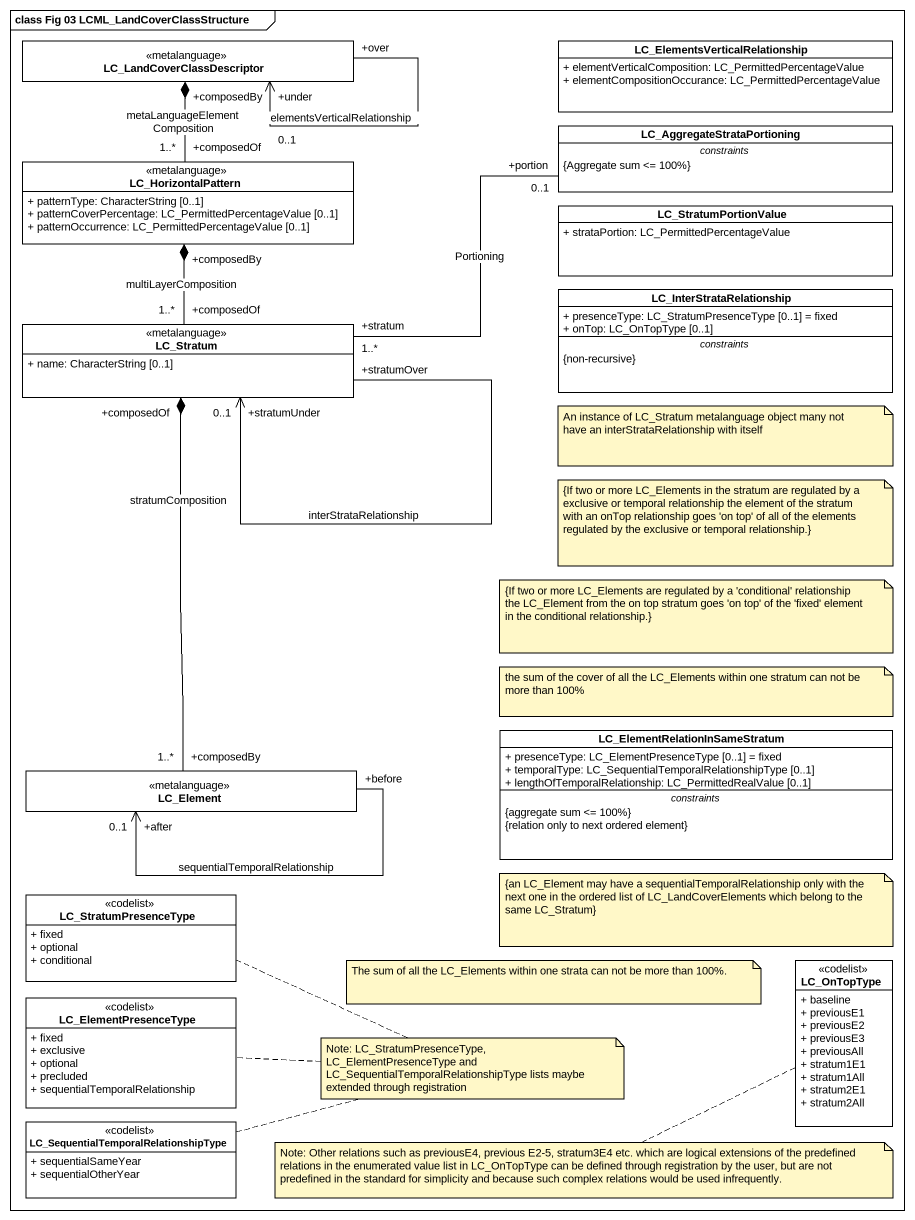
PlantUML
@startuml
mainframe class Fig 03 LCML_LandCoverClassStructure
hide circle
hide empty members
skinparam classAttributeIconSize 0
class LC_LandCoverClassDescriptor <<metalanguage>> #FFFFFF
class "LC_ElementsVerticalRelationship" as LC_ElementsVerticalRelations #FFFFFF {
  + elementVerticalComposition: LC_PermittedPercentageValue
  + elementCompositionOccurance: LC_PermittedPercentageValue
}
class LC_AggregateStrataPortioning #FFFFFF {
  -- constraints --
  {Aggregate sum <= 100%}
}
class LC_HorizontalPattern <<metalanguage>> #FFFFFF {
  + patternType: CharacterString [0..1]
  + patternCoverPercentage: LC_PermittedPercentageValue [0..1]
  + patternOccurrence: LC_PermittedPercentageValue [0..1]
}
class LC_StratumPortionValue #FFFFFF {
  + strataPortion: LC_PermittedPercentageValue
}
class LC_InterStrataRelationship #FFFFFF {
  + presenceType: LC_StratumPresenceType [0..1] = fixed
  + onTop: LC_OnTopType [0..1]
  -- constraints --
  {non-recursive}
}
class LC_Stratum <<metalanguage>> #FFFFFF {
  + name: CharacterString [0..1]
}
class "LC_ElementRelationInSameStratum" as LC_ElementRelationInSameStra #FFFFFF {
  + presenceType: LC_ElementPresenceType [0..1] = fixed
  + temporalType: LC_SequentialTemporalRelationshipType [0..1]
  + lengthOfTemporalRelationship: LC_PermittedRealValue [0..1]
  -- constraints --
  {aggregate sum <= 100%}
  {relation only to next ordered element}
}
class LC_Element <<metalanguage>> #FFFFFF
class LC_StratumPresenceType <<codelist>> #FFFFFF {
  + fixed
  + optional
  + conditional
}
class LC_OnTopType <<codelist>> #FFFFFF {
  + baseline
  + previousE1
  + previousE2
  + previousE3
  + previousAll
  + stratum1E1
  + stratum1All
  + stratum2E1
  + stratum2All
}
class LC_ElementPresenceType <<codelist>> #FFFFFF {
  + fixed
  + exclusive
  + optional
  + precluded
  + sequentialTemporalRelationship
}
class "LC_SequentialTemporalRelationshipType" as LC_SequentialTemporalRelatio <<codelist>> #FFFFFF {
  + sequentialSameYear
  + sequentialOtherYear
}
LC_LandCoverClassDescriptor "+under\n0..1" <-- "+over" LC_LandCoverClassDescriptor : elementsVerticalRelationship
LC_HorizontalPattern "+composedOf\n1..*" -up-* "+composedBy" LC_LandCoverClassDescriptor : metaLanguageElementComposition
LC_Stratum "+stratum\n1..*" -right- "+portion\n0..1" LC_AggregateStrataPortioning : Portioning
LC_Stratum "+composedOf\n1..*" -up-* "+composedBy" LC_HorizontalPattern : multiLayerComposition
LC_Stratum "+stratumUnder\n0..1" <-- "+stratumOver" LC_Stratum : interStrataRelationship
LC_Element "+composedBy\n1..*" -up-* "+composedOf" LC_Stratum : stratumComposition
LC_Element "+after\n0..1" <-- "+before" LC_Element : sequentialTemporalRelationship
note as N1
  An instance of LC_Stratum metalanguage object many not have an interStrataRelationship with itself
end note
note as N2
  {If two or more LC_Elements in the stratum are regulated by a exclusive or temporal relationship the element of the stratum with an onTop relationship goes 'on top' of all of the elements regulated by the exclusive or temporal relationship.}
end note
note as N3
  {If two or more LC_Elements are regulated by a 'conditional' relationship the LC_Element from the on top stratum goes 'on top' of the 'fixed' element in the conditional relationship.}
end note
note as N4
  the sum of the cover of all the LC_Elements within one stratum can not be more than 100%
end note
note as N5
  {an LC_Element may have a sequentialTemporalRelationship only with the next one in the ordered list of LC_LandCoverElements which belong to the same LC_Stratum}
end note
note as N6
  The sum of all the LC_Elements within one strata can not be more than 100%.
end note
note as N7
  Note: LC_StratumPresenceType, LC_ElementPresenceType and LC_SequentialTemporalRelationshipType lists maybe extended through registration
end note
N7 .. LC_ElementPresenceType
N7 .. LC_SequentialTemporalRelatio
N7 .. LC_StratumPresenceType
note left of LC_OnTopType : Note: Other relations such as previousE4, previous E2-5, stratum3E4 etc. which are logical extensions of the predefined relations in the enumerated value list in LC_OnTopType can be defined through registration by the user, but are not predefined in the standard for simplicity and because such complex relations would be used infrequently.
@enduml
